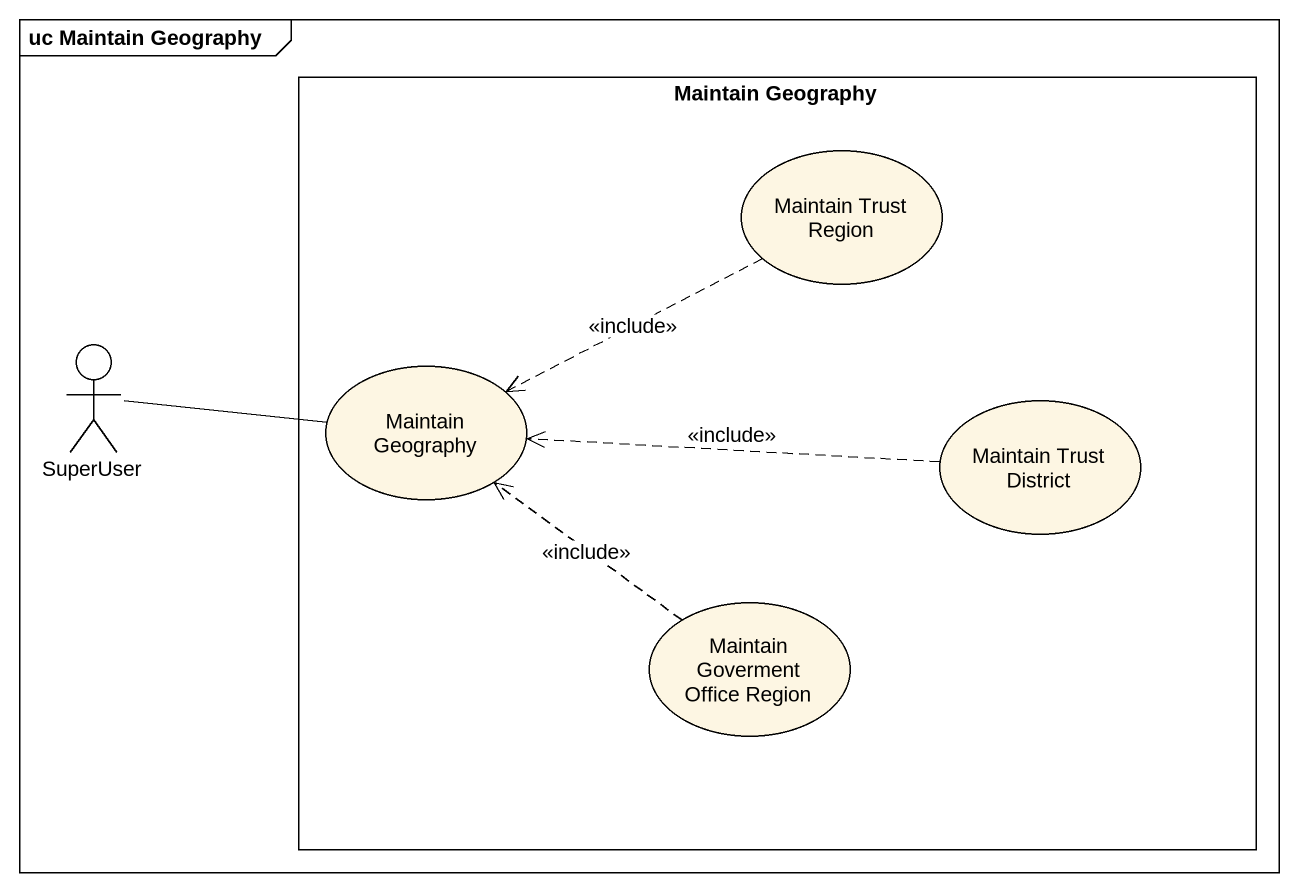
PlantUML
@startuml
mainframe uc Maintain Geography
rectangle "Maintain Geography" as Maintain_Geography {
  usecase "Maintain Trust Region" as Maintain_Trust_Region
  usecase "Maintain Geography" as Maintain_Geography_2
  usecase "Maintain Trust District" as Maintain_Trust_District
  usecase "Maintain Goverment Office Region" as Maintain_Goverment_Office
}
actor SuperUser
Maintain_Trust_Region .left.> Maintain_Geography_2 : <<include>>
SuperUser -right- Maintain_Geography_2
Maintain_Trust_District .left.> Maintain_Geography_2 : <<include>>
Maintain_Goverment_Office .up.> Maintain_Geography_2 : <<include>>
@enduml
